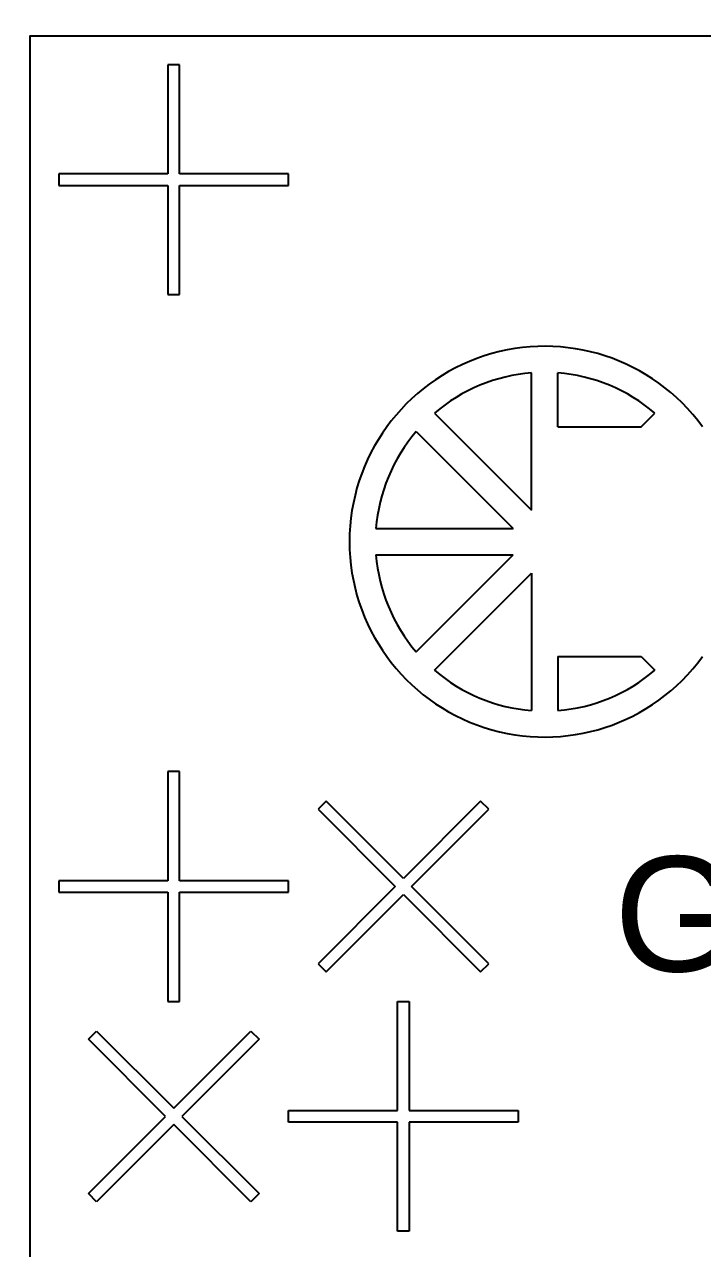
# Model space of a CAD drawing. Header units: inches. Extents: x -271009 to 5700, y -37000 to 38138.
# Drawn here: x -136140 to -133143, y -22660 to -17255 of the extents above; entities that cross this region are included whole.
import ezdxf

# ---------------------------------------------------------------- set-up
doc = ezdxf.new("R2010")
doc.units = ezdxf.units.IN
doc.header["$MEASUREMENT"] = 0
doc.styles.get("Standard").update_dxf_attribs({"font": 'arial.ttf'})

msp = doc.modelspace()

# ---------------------------------------------------------------- linework, layer by layer
for p, q in [((-135454.5, -17432.6), (-135505.3, -17432.6)), ((-135505.3, -17432.6), (-135505.3, -17914.7)), ((-135454.5, -17914.7), (-135454.5, -17432.6)), ((-135505.3, -17914.7), (-135987.4, -17914.7)), ((-135987.4, -17914.7), (-135987.4, -17965.5)), ((-134972.4, -17914.7), (-135454.5, -17914.7)), ((-134972.4, -17965.5), (-134972.4, -17914.7)), ((-135987.4, -17965.5), (-135505.3, -17965.5)), ((-135505.3, -17965.5), (-135505.3, -18447.6)), ((-135454.5, -18447.6), (-135454.5, -17965.5)), ((-135454.5, -17965.5), (-134972.4, -17965.5)), ((-135505.3, -18447.6), (-135454.5, -18447.6)), ((-133898.2, -19399.9), (-133898.2, -18793.2)), ((-133783.1, -19031.3), (-133783.1, -18793.2)), ((-134327.1, -18970.9), (-133898.2, -19399.9)), ((-133414.5, -19031.3), (-133354.2, -18970.9)), ((-134408.5, -19052.3), (-133979.5, -19481.2)), ((-133783.1, -19031.3), (-133414.5, -19031.3)), ((-134586.2, -19481.2), (-133979.5, -19481.2)), ((-134586.2, -19596.3), (-133979.5, -19596.3)), ((-134408.5, -20025.2), (-133979.5, -19596.3)), ((-134327.1, -20106.6), (-133898.2, -19677.6)), ((-133898.2, -19677.6), (-133898.2, -20284.3)), ((-133783.1, -20046.3), (-133783.1, -20284.3)), ((-133783.1, -20046.3), (-133414.5, -20046.3)), ((-133414.5, -20046.3), (-133354.2, -20106.6)), ((-135454.5, -20553.7), (-135505.3, -20553.7)), ((-135505.3, -20553.7), (-135505.3, -21035.9)), ((-135454.5, -21035.9), (-135454.5, -20553.7)), ((-134805.8, -20684.5), (-134841.7, -20720.3)), ((-134464.9, -21025.4), (-134805.8, -20684.5)), ((-134124, -20684.5), (-134464.9, -21025.4)), ((-134088.1, -20720.3), (-134124, -20684.5)), ((-134841.7, -20720.3), (-134500.8, -21061.2)), ((-134429, -21061.2), (-134088.1, -20720.3)), ((-135505.3, -21035.9), (-135987.4, -21035.9)), ((-135987.4, -21035.9), (-135987.4, -21086.6)), ((-134972.4, -21035.9), (-135454.5, -21035.9)), ((-134972.4, -21086.6), (-134972.4, -21035.9)), ((-134500.8, -21061.2), (-134841.7, -21402.2)), ((-134088.1, -21402.2), (-134429, -21061.2)), ((-135987.4, -21086.6), (-135505.3, -21086.6)), ((-135505.3, -21086.6), (-135505.3, -21568.7)), ((-135454.5, -21568.7), (-135454.5, -21086.6)), ((-135454.5, -21086.6), (-134972.4, -21086.6)), ((-134805.8, -21438), (-134464.9, -21097.1)), ((-134464.9, -21097.1), (-134124, -21438)), ((-134841.7, -21402.2), (-134805.8, -21438)), ((-134124, -21438), (-134088.1, -21402.2)), ((-135505.3, -21568.7), (-135454.5, -21568.7)), ((-134490.3, -22050.9), (-134490.3, -21568.7)), ((-134490.3, -21568.7), (-134439.5, -21568.7)), ((-134439.5, -21568.7), (-134439.5, -22050.9)), ((-135856.7, -21735.3), (-135838.7, -21717.4)), ((-135838.7, -21717.4), (-135820.8, -21699.5)), ((-135820.8, -21699.5), (-135479.9, -22040.4)), ((-135479.9, -22040.4), (-135139, -21699.5)), ((-135139, -21699.5), (-135103.1, -21735.3)), ((-135515.8, -22076.2), (-135856.7, -21735.3)), ((-135103.1, -21735.3), (-135444, -22076.2)), ((-134972.4, -22050.9), (-134490.3, -22050.9)), ((-134972.4, -22101.6), (-134972.4, -22050.9)), ((-134439.5, -22050.9), (-133957.4, -22050.9)), ((-133957.4, -22050.9), (-133957.4, -22101.6)), ((-135856.7, -22417.2), (-135515.8, -22076.2)), ((-135444, -22076.2), (-135103.1, -22417.2)), ((-134490.3, -22101.6), (-134972.4, -22101.6)), ((-134490.3, -22583.7), (-134490.3, -22101.6)), ((-133957.4, -22101.6), (-134439.5, -22101.6)), ((-134439.5, -22101.6), (-134439.5, -22583.7)), ((-135479.9, -22112.1), (-135820.8, -22453)), ((-135139, -22453), (-135479.9, -22112.1)), ((-135820.8, -22453), (-135856.7, -22417.2)), ((-135103.1, -22417.2), (-135139, -22453)), ((-134439.5, -22583.7), (-134490.3, -22583.7))]:
    msp.add_line(p, q)
msp.add_lwpolyline([(-137000, 35000, 6), (-113000, 35000)], format="xyb", close=True)
msp.add_lwpolyline([(-125050.8, -25831.7), (-136114.3, -25831.7), (-136114.3, -17305.7), (-125050.8, -17305.7)], close=True)
for radius, start, end in [(862.7, 36.0319, 323.9681), (747.7, 94.4117, 130.5883), (747.7, 49.4117, 85.5883), (747.7, 139.4117, 175.5883), (747.7, 184.4117, 220.5883), (747.7, 229.4117, 265.5883), (747.7, 274.4117, 310.5883)]:
    msp.add_arc((-133840.6, -19538.8), radius, start, end)

# ---------------------------------------------------------------- texts
at = {"insert": (-126056, -22289.5), "char_height": 507.5, "attachment_point": 9}
msp.add_mtext_dynamic_manual_height_columns('\\A1;\\pxqc;{\\fSwis721 BdOul BT|b0|i0|c0|p82;G60-U(20,60)-G60\\P220 x 9.186}', width=9047.065, gutter_width=1268.8, heights=[1564.1], dxfattribs=at)

doc.saveas('drawing.dxf')
